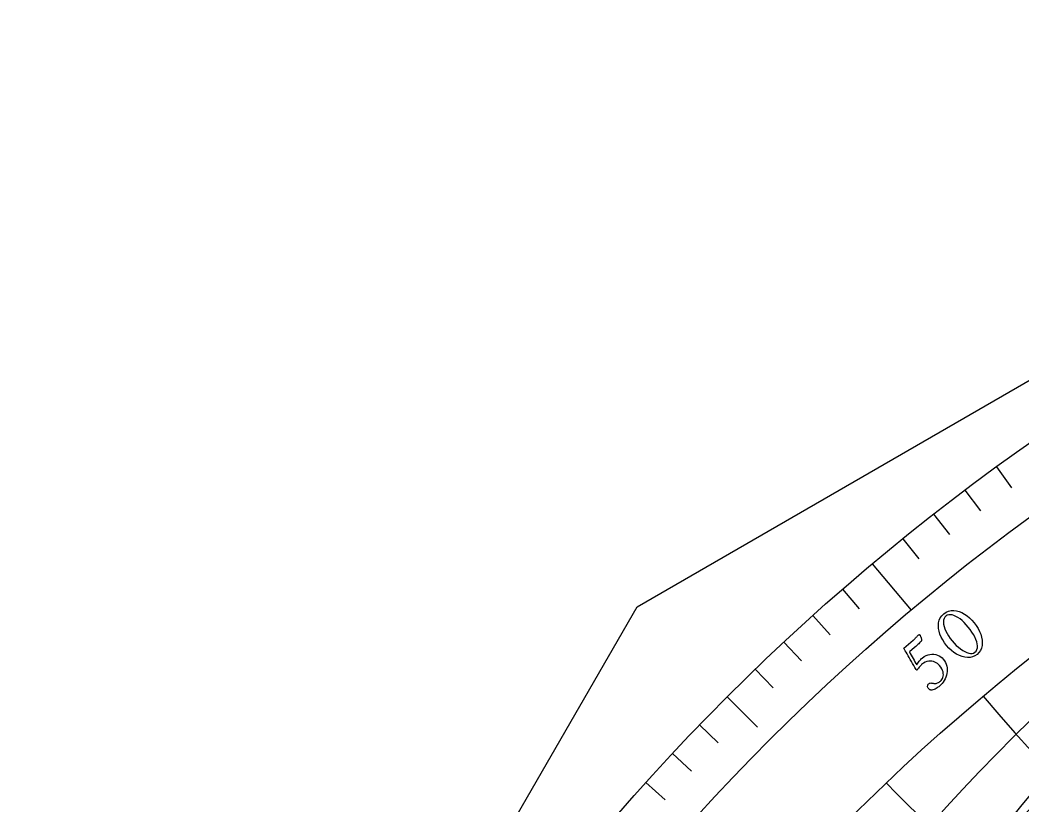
# Model space of a CAD drawing. Header units: millimetres. Extents: x -105 to 105, y -105 to 128.
# Drawn here: x -105 to -59.27, y 67.79 to 103.61 of the extents above; entities that cross this region are included whole.
import ezdxf

# ---------------------------------------------------------------- set-up
doc = ezdxf.new("R2010")
doc.units = ezdxf.units.MM
for name, color, linetype in [('CUT_OUTER', 1, 'Continuous'), ('ENGRAVE', 7, 'Continuous'), ('ENGRAVE_FINE', 8, 'Continuous'), ('TEXT', 5, 'Continuous')]:
    doc.layers.add(name, color=color, linetype=linetype)

msp = doc.modelspace()

# ---------------------------------------------------------------- linework, layer by layer
at = {"layer": 'CUT_OUTER'}
msp.add_lwpolyline([(30.8079, 103.6071), (32.4928, 102.4838), (76.8653, 76.8653), (105, 28.1347), (105, -28.1347), (76.8653, -76.8653), (28.1347, -105), (-28.1347, -105), (-76.8653, -76.8653), (-105, -28.1347), (-105, 28.1347), (-76.8653, 76.8653), (-32.6892, 102.3704), (-32.4055, 102.6778), (-32.4029, 102.6804), (-32.3998, 102.6824), (-30.8138, 103.6069)], dxfattribs=at)
at = {"layer": 'ENGRAVE'}
for points in [[(-66.1428, 78.826), (-64.3712, 76.7146)], [(-72.7613, 72.7613), (-71.3692, 71.3692)]]:
    msp.add_lwpolyline(points, dxfattribs=at)
for radius in [102.9, 102.9, 100.1438, 95.025, 95.025, 95.025]:
    msp.add_circle((0, 0), radius, dxfattribs=at)
for centre, radius, start, end in [((16.7555, 0), 96.4909, 100, 260), ((34.5863, 0), 101.1235, 110, 250), ((0, 124.0463), 79.7354, 220, 320)]:
    msp.add_arc(centre, radius, start, end, dxfattribs=at)
at = {"layer": 'ENGRAVE_FINE'}
for points in [[(-60.4831, 83.2478), (-59.7888, 82.2922)], [(-61.9268, 82.1796), (-61.2159, 81.2362)], [(-63.3516, 81.0863), (-62.6243, 80.1555)], [(-64.7571, 79.9683), (-64.0137, 79.0503)], [(-67.5085, 77.6596), (-66.7335, 76.7681)], [(-68.8535, 76.4696), (-68.0631, 75.5918)], [(-70.1776, 75.2563), (-69.372, 74.3924)], [(-71.4803, 74.0201), (-70.6598, 73.1703)], [(-74.0201, 71.4803), (-73.1703, 70.6598)], [(-75.2563, 70.1776), (-74.3924, 69.372)], [(-76.4696, 68.8535), (-75.5918, 68.0631)]]:
    msp.add_lwpolyline(points, dxfattribs=at)
for centre, radius, start, end in [((8.3136, 0), 95.388, 95, 265), ((25.4619, 0), 98.3771, 105, 255), ((-41.948, 96.0915), 44.3109, 228.58333, 358.58333), ((-40.4577, 92.6776), 34.5863, 223.58333, 3.58333), ((44.3109, 0), 104.8485, 115, 245), ((-43.8992, 100.5611), 54.8627, 233.58333, 353.58333), ((-46.4112, 106.3153), 66.5372, 238.583333, 348.583333), ((-49.6288, 113.6859), 79.7354, 243.583333, 343.583333), ((-53.7653, 123.1616), 95.025, 248.583333, 338.583333), ((7.6193, 3.3261), 95.388, 118.583333, 288.583334), ((15.356, 6.7036), 96.4909, 123.583333, 283.583333), ((23.3353, 10.1868), 98.3771, 128.583333, 278.583333), ((31.6976, 13.8374), 101.1235, 133.583333, 273.583333), ((40.61, 17.728), 104.8485, 138.583333, 268.583333), ((50.2805, 21.9496), 109.7254, 143.583333, 263.583333), ((-59.1453, 135.4855), 113.2464, 253.583333, 333.583333), ((-66.2821, 151.834), 135.7098, 258.583333, 328.583333), ((-76.0357, 174.1769), 164.5881, 263.583333, 323.583333), ((-89.9579, 206.0688), 203.7818, 268.583333, 318.583333)]:
    msp.add_arc(centre, radius, start, end, dxfattribs=at)
at = {"layer": 'TEXT'}
for points in [[(-62.8827, 76.5375), (-62.7774, 76.6107), (-62.667, 76.6615), (-62.5518, 76.6898), (-62.4318, 76.6955), (-62.3094, 76.6812), (-62.1872, 76.6493), (-62.0651, 76.5998), (-61.9432, 76.5327), (-61.8239, 76.4506), (-61.7098, 76.3561), (-61.6009, 76.2492), (-61.497, 76.1299), (-61.4024, 76.0033), (-61.3209, 75.8741), (-61.2527, 75.7426), (-61.1976, 75.6085), (-61.1574, 75.4752), (-61.1336, 75.3455), (-61.1263, 75.2195), (-61.1355, 75.0971), (-61.163, 74.9815), (-61.211, 74.8758), (-61.2793, 74.7799), (-61.368, 74.6938), (-61.4672, 74.6255), (-61.573, 74.5784), (-61.6854, 74.5524), (-61.8044, 74.5476), (-61.9269, 74.5617), (-62.0499, 74.5927), (-62.1732, 74.6406), (-62.297, 74.7054), (-62.4184, 74.7849), (-62.5347, 74.8769), (-62.6458, 74.9817), (-62.7518, 75.099), (-62.8486, 75.2241), (-62.932, 75.352), (-63.0021, 75.4826), (-63.0589, 75.616), (-63.1003, 75.7493), (-63.1244, 75.8793), (-63.1313, 76.006), (-63.1208, 76.1294), (-63.0916, 76.2463), (-63.0422, 76.3533), (-62.9725, 76.4504), (-62.8827, 76.5375)], [(-62.7812, 76.4442), (-62.8344, 76.3889), (-62.872, 76.3234), (-62.894, 76.2477), (-62.9003, 76.1618), (-62.8923, 76.0682), (-62.8716, 75.9695), (-62.8381, 75.8657), (-62.7919, 75.7567), (-62.7341, 75.645), (-62.6662, 75.5331), (-62.5881, 75.4211), (-62.4999, 75.3088), (-62.4068, 75.2026), (-62.3116, 75.1058), (-62.2144, 75.0184), (-62.1152, 74.9403), (-62.0168, 74.8733), (-61.9219, 74.819), (-61.8307, 74.7775), (-61.7429, 74.7486), (-61.6612, 74.7343), (-61.5879, 74.7364), (-61.5229, 74.7548), (-61.4663, 74.7897), (-61.4108, 74.8473), (-61.3724, 74.9146), (-61.3512, 74.9918), (-61.347, 75.0788), (-61.3579, 75.1733), (-61.3819, 75.2731), (-61.4188, 75.3782), (-61.4688, 75.4885), (-61.5296, 75.6014), (-61.599, 75.7139), (-61.6771, 75.8262), (-61.7637, 75.9382), (-61.8564, 76.0463), (-61.9502, 76.1441), (-62.0452, 76.2314), (-62.1413, 76.3083), (-62.2365, 76.3736), (-62.3287, 76.4259), (-62.418, 76.4654), (-62.5043, 76.492), (-62.5852, 76.5041), (-62.6583, 76.5002), (-62.7236, 76.4802), (-62.7812, 76.4442)], [(-63.8628, 74.5267), (-63.7777, 74.5913), (-63.691, 74.6411), (-63.6025, 74.676), (-63.5125, 74.696), (-63.4229, 74.7032), (-63.336, 74.6997), (-63.2516, 74.6855), (-63.1699, 74.6607), (-63.0932, 74.6267), (-63.0237, 74.585), (-62.9615, 74.5357), (-62.9064, 74.4786), (-62.8506, 74.4046), (-62.8054, 74.3275), (-62.7709, 74.2472), (-62.747, 74.1638), (-62.7328, 74.0789), (-62.7273, 73.9942), (-62.7303, 73.9095), (-62.742, 73.8249), (-62.7616, 73.7414), (-62.7884, 73.6603), (-62.8222, 73.5814), (-62.8631, 73.5048), (-62.9102, 73.4317), (-62.9626, 73.3633), (-63.0203, 73.2997), (-63.0833, 73.2408), (-63.1129, 73.217), (-63.1477, 73.1922), (-63.1875, 73.1665), (-63.2323, 73.1398), (-63.2798, 73.1146), (-63.3273, 73.0934), (-63.3748, 73.0761), (-63.4225, 73.0629), (-63.4338, 73.0631), (-63.4491, 73.0649), (-63.4683, 73.0683), (-63.4914, 73.0734), (-63.5152, 73.0806), (-63.5365, 73.0907), (-63.5552, 73.1037), (-63.5714, 73.1194), (-63.5941, 73.15), (-63.6098, 73.1816), (-63.6186, 73.2141), (-63.6204, 73.2477), (-63.6161, 73.2801), (-63.6065, 73.3088), (-63.5916, 73.334), (-63.5714, 73.3556), (-63.5419, 73.3763), (-63.5106, 73.3887), (-63.4776, 73.393), (-63.4428, 73.3891), (-63.4076, 73.3817), (-63.3733, 73.3758), (-63.34, 73.3713), (-63.3075, 73.3681), (-63.2705, 73.3676), (-63.2341, 73.3719), (-63.1984, 73.3809), (-63.1634, 73.3946), (-63.1297, 73.4116), (-63.0978, 73.4304), (-63.0678, 73.451), (-63.0397, 73.4734), (-63.0046, 73.508), (-62.9739, 73.548), (-62.9473, 73.5933), (-62.9251, 73.644), (-62.9093, 73.6995), (-62.9025, 73.7593), (-62.9045, 73.8233), (-62.9154, 73.8916), (-62.9373, 73.9633), (-62.9726, 74.0377), (-63.0214, 74.1147), (-63.0835, 74.1944), (-63.1247, 74.2372), (-63.1724, 74.2762), (-63.2264, 74.3113), (-63.2869, 74.3426), (-63.3523, 74.3672), (-63.4214, 74.3824), (-63.4942, 74.3883), (-63.5706, 74.3848), (-63.6493, 74.3687), (-63.7292, 74.337), (-63.8101, 74.2896), (-63.892, 74.2265), (-63.9164, 74.2041), (-63.9434, 74.1766), (-63.973, 74.1441), (-64.0051, 74.1065), (-64.0355, 74.0684), (-64.0601, 74.0345), (-64.0787, 74.0047), (-64.0915, 73.9791), (-64.0964, 73.9762), (-64.1026, 73.9751), (-64.1099, 73.9758), (-64.1185, 73.9782), (-64.1273, 73.9821), (-64.1354, 73.9868), (-64.1428, 73.9925), (-64.1493, 73.9992), (-64.2018, 74.0918), (-64.2542, 74.1844), (-64.3066, 74.2771), (-64.359, 74.3697), (-64.4104, 74.4608), (-64.46, 74.5488), (-64.5078, 74.6336), (-64.5538, 74.7153), (-64.5969, 74.7916), (-64.6363, 74.8602), (-64.6719, 74.9211), (-64.7036, 74.9743), (-64.2821, 75.3361), (-64.2529, 75.3616), (-64.2239, 75.3882), (-64.1951, 75.4158), (-64.1666, 75.4444), (-64.1396, 75.4726), (-64.1152, 75.4987), (-64.0936, 75.5228), (-64.0747, 75.5449), (-64.0594, 75.5633), (-64.0484, 75.5765), (-64.0418, 75.5844), (-64.0396, 75.587), (-64.029, 75.5889), (-64.0193, 75.5906), (-64.0104, 75.5922), (-64.0024, 75.5938), (-63.9951, 75.5943), (-63.9885, 75.5931), (-63.9826, 75.59), (-63.9773, 75.5851), (-63.9729, 75.5785), (-63.9667, 75.5674), (-63.959, 75.5517), (-63.9497, 75.5315), (-63.9396, 75.5081), (-63.93, 75.4829), (-63.9206, 75.4559), (-63.9116, 75.427), (-63.9039, 75.3975), (-63.8982, 75.3688), (-63.8947, 75.3406), (-63.8934, 75.3132), (-63.9217, 75.2842), (-63.953, 75.2526), (-63.9871, 75.2186), (-64.0242, 75.182), (-64.0649, 75.143), (-64.1098, 75.1016), (-64.159, 75.0577), (-64.2124, 75.0114), (-64.4516, 74.8059), (-64.4099, 74.7312), (-64.3676, 74.6562), (-64.3245, 74.5807), (-64.2808, 74.5049), (-64.2375, 74.4297), (-64.1958, 74.3559), (-64.1557, 74.2836), (-64.1171, 74.2128), (-64.0954, 74.2507), (-64.0685, 74.2917), (-64.0362, 74.3356), (-63.9986, 74.3826), (-63.9599, 74.4279), (-63.9243, 74.467), (-63.892, 74.4999), (-63.8628, 74.5267)]]:
    msp.add_lwpolyline(points, close=True, dxfattribs=at)

doc.saveas('drawing.dxf')
